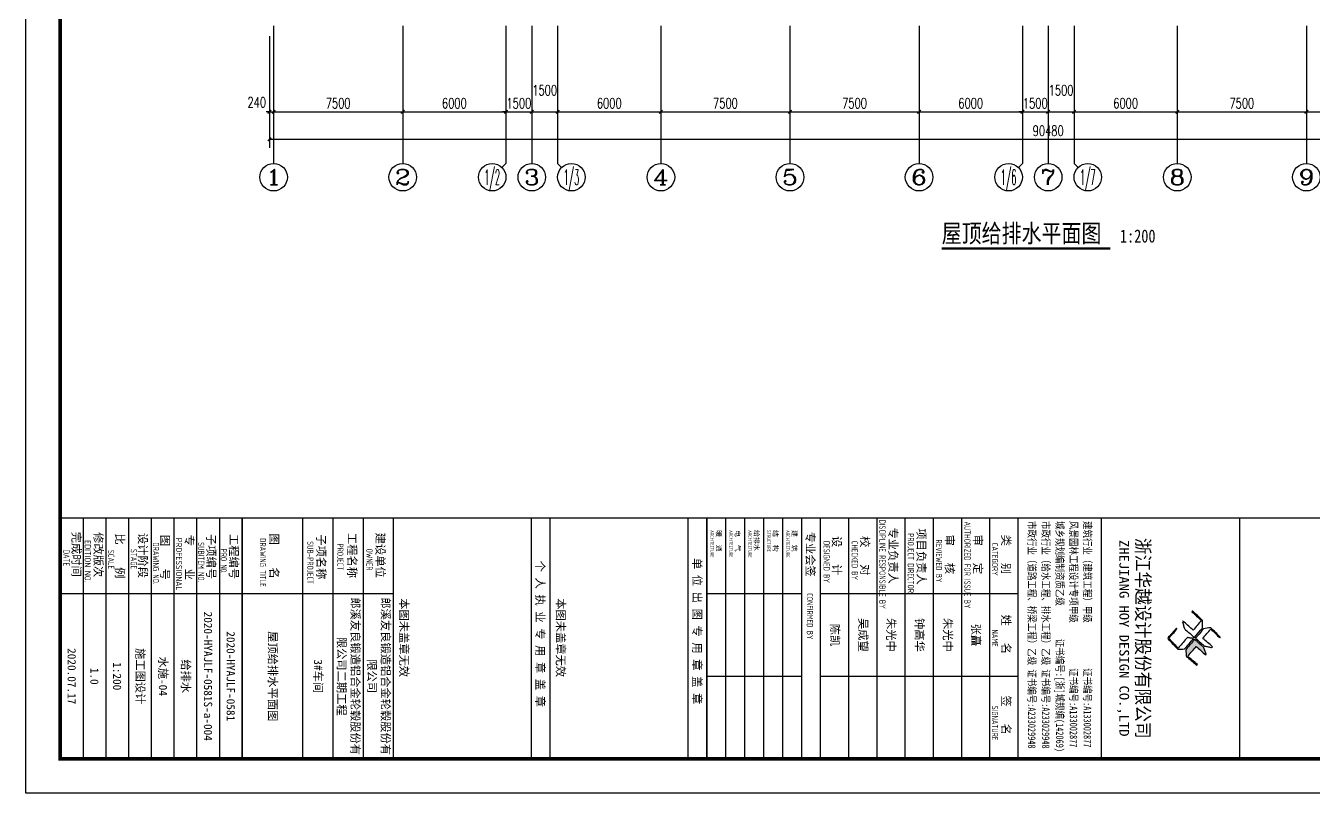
# Model space of a CAD drawing. Extents: x 14204718 to 16986381, y -1556765 to -15898.
# Drawn here: x 14849916 to 14924715, y -909194 to -864594 of the extents above; entities that cross this region are included whole.
import ezdxf
from ezdxf.enums import TextEntityAlignment as Align

# ---------------------------------------------------------------- set-up
doc = ezdxf.new("R2010")
doc.units = 0
doc.header["$LTSCALE"] = 1000
doc.header["$MEASUREMENT"] = 0
for name, color, linetype in [('AXIS', 3, 'Continuous'), ('AXIS_TEXT', 7, 'Continuous'), ('DIM_SYMB', 3, 'Continuous'), ('PUB_TEXT', 7, 'Continuous'), ('PUB_TITLE', 4, 'Continuous'), ('TK', 4, 'Continuous')]:
    doc.layers.add(name, color=color, linetype=linetype)
doc.styles.add('-宋体', font='', dxfattribs={"width": 0.8})
doc.styles.add('_TCH_AXIS', font='COMPLEX', dxfattribs={"bigfont": 'GBCBIG'})
doc.styles.add('_TCH_DIM_T3', font='SIMPLEX', dxfattribs={"width": 0.705882, "bigfont": 'GBCBIG'})
doc.styles.add('COMPLEX', font='COMPLEX')
doc.styles.add('HT', font='simhei.ttf', dxfattribs={"width": 0.8})
doc.styles.add('TSSD_REIN', font='tssdeng.shx', dxfattribs={"width": 0.7, "bigfont": 'tssdchn.shx'})
doc.styles.add('YAYA', font='', dxfattribs={"width": 0.8, "height": 1})
doc.styles.add('图签宋体', font='', dxfattribs={"height": 300})
doc.styles.add('图签黑体', font='simhei.ttf', dxfattribs={"height": 550})
doc.styles.get('-宋体').set_extended_font_data('SimSun')
doc.styles.get('YAYA').set_extended_font_data('SimSun')
doc.styles.get('图签宋体').set_extended_font_data('NSimSun')
doc.dimstyles.new('_TCH_ARCH&&200', dxfattribs={"dimtxt": 595, "dimasz": 200, "dimexe": 500, "dimexo": 600, "dimgap": 200, "dimtad": 1, "dimdec": 0, "dimzin": 0, "dimdsep": 46, "dimtxsty": '_TCH_DIM_T3', "dimblk": 'ARCHTICK', "dimcen": 0.09, "dimclrt": 7, "dimazin": 2, "dimtfac": 1, "dimtdec": 0, "dimtix": 1, "dimtmove": 2, "dimatfit": 3, "dimfxl": 0, "dimtolj": 1, "dimtzin": 0, "dimarcsym": 0})

# ---------------------------------------------------------------- blocks, each defined once
blk = doc.blocks.new('A$C053D6479')
at = {"layer": 'PUB_TITLE'}
h = blk.add_hatch(color=256, dxfattribs=at)
h.dxf.hatch_style = 1
edge = h.paths.add_edge_path()
edge.add_spline(control_points=[(1026, 827), (1105, 920), (1188, 1008), (1266, 1102)], knot_values=[13, 13, 13, 13, 14, 14, 14, 14], degree=3, periodic=0)
edge.add_spline(control_points=[(1266, 1102), (1258, 1111), (1249, 1119), (1239, 1116)], knot_values=[12, 12, 12, 12, 13, 13, 13, 13], degree=3, periodic=0)
edge.add_spline(control_points=[(1239, 1116), (1210, 1107), (1179, 1092), (1144, 1077)], knot_values=[11, 11, 11, 11, 12, 12, 12, 12], degree=3, periodic=0)
edge.add_spline(control_points=[(1144, 1077), (1109, 1063), (1069, 1053), (1047, 1038)], knot_values=[10, 10, 10, 10, 11, 11, 11, 11], degree=3, periodic=0)
edge.add_spline(control_points=[(1047, 1038), (1028, 1026), (1007, 992), (991, 972)], knot_values=[9, 9, 9, 9, 10, 10, 10, 10], degree=3, periodic=0)
edge.add_spline(control_points=[(991, 972), (942, 913), (899, 868), (849, 810)], knot_values=[8, 8, 8, 8, 9, 9, 9, 9], degree=3, periodic=0)
edge.add_spline(control_points=[(849, 810), (842, 801), (822, 776), (822, 775)], knot_values=[7, 7, 7, 7, 8, 8, 8, 8], degree=3, periodic=0)
edge.add_spline(control_points=[(822, 775), (823, 771), (848, 752), (859, 744)], knot_values=[6, 6, 6, 6, 7, 7, 7, 7], degree=3, periodic=0)
edge.add_spline(control_points=[(859, 744), (949, 670), (1035, 592), (1122, 521)], knot_values=[5, 5, 5, 5, 6, 6, 6, 6], degree=3, periodic=0)
edge.add_spline(control_points=[(1122, 521), (1153, 527), (1185, 530), (1217, 533)], knot_values=[4, 4, 4, 4, 5, 5, 5, 5], degree=3, periodic=0)
edge.add_spline(control_points=[(1217, 533), (1246, 535), (1293, 532), (1316, 542)], knot_values=[3, 3, 3, 3, 4, 4, 4, 4], degree=3, periodic=0)
edge.add_spline(control_points=[(1316, 542), (1327, 547), (1338, 565), (1349, 579)], knot_values=[2, 2, 2, 2, 3, 3, 3, 3], degree=3, periodic=0)
edge.add_spline(control_points=[(1349, 579), (1423, 670), (1507, 759), (1572, 848)], knot_values=[1, 1, 1, 1, 2, 2, 2, 2], degree=3, periodic=0)
edge.add_spline(control_points=[(1572, 848), (1564, 852), (1561, 861), (1551, 862)], knot_values=[0, 0, 0, 0, 1, 1, 1, 1], degree=3, periodic=0)
edge.add_spline(control_points=[(1551, 862), (1469, 769), (1393, 671), (1310, 579)], knot_values=[15, 15, 15, 15, 16, 16, 16, 16], degree=3, periodic=0)
edge.add_spline(control_points=[(1310, 579), (1216, 662), (1118, 742), (1026, 827)], knot_values=[14, 14, 14, 14, 15, 15, 15, 15], degree=3, periodic=0)
at = {"layer": 'TK'}
for points, knots in [([(1031, 1298), (1066, 1286), (1054, 1262), (1045, 1224), (1036, 1188), (1031, 1158), (1024, 1121), (1020, 1104), (1017, 1085), (1012, 1071), (1004, 1052), (976, 1026), (956, 1003), (906, 946), (866, 899), (814, 839), (806, 829), (789, 806), (787, 806), (777, 804), (728, 856), (719, 864), (651, 922), (580, 978), (514, 1036), (509, 1106), (488, 1176), (479, 1247), (570, 1343), (663, 1436), (758, 1526), (764, 1523), (768, 1518), (774, 1515), (693, 1422), (599, 1343), (520, 1249), (607, 1171), (698, 1096), (789, 1021), (874, 1109), (950, 1206), (1031, 1298)], [0, 0, 0, 0, 1, 1, 1, 2, 2, 2, 3, 3, 3, 4, 4, 4, 5, 5, 5, 6, 6, 6, 7, 7, 7, 8, 8, 8, 9, 9, 9, 10, 10, 10, 11, 11, 11, 12, 12, 12, 13, 13, 13, 14, 14, 14, 14]), ([(555, 949), (624, 891), (699, 833), (760, 773), (689, 691), (614, 604), (539, 517), (529, 505), (516, 487), (506, 482), (492, 475), (469, 472), (452, 467), (416, 456), (383, 448), (342, 438), (323, 433), (297, 422), (293, 440), (291, 452), (313, 470), (322, 480), (400, 566), (477, 652), (553, 736), (460, 815), (366, 894), (270, 970), (183, 883), (101, 791), (16, 703), (-18, 714), (9, 735), (28, 755), (103, 838), (192, 930), (266, 1005), (319, 1009), (387, 1005), (442, 1007), (456, 1008), (472, 1011), (485, 1007), (507, 1000), (534, 967), (555, 949)], [0, 0, 0, 0, 1, 1, 1, 2, 2, 2, 3, 3, 3, 4, 4, 4, 5, 5, 5, 6, 6, 6, 7, 7, 7, 8, 8, 8, 9, 9, 9, 10, 10, 10, 11, 11, 11, 12, 12, 12, 13, 13, 13, 14, 14, 14, 15, 15, 15, 15]), ([(1551, 862), (1561, 861), (1564, 852), (1572, 848), (1507, 759), (1423, 670), (1349, 579), (1338, 565), (1327, 547), (1316, 542), (1293, 532), (1246, 535), (1217, 533), (1185, 530), (1153, 527), (1122, 521), (1035, 592), (949, 670), (859, 744), (848, 752), (823, 771), (822, 775), (822, 776), (842, 801), (849, 810), (899, 868), (942, 913), (991, 972), (1007, 992), (1028, 1026), (1047, 1038), (1069, 1053), (1109, 1063), (1144, 1077), (1179, 1092), (1210, 1107), (1239, 1116), (1249, 1119), (1258, 1111), (1266, 1102), (1188, 1008), (1105, 920), (1026, 827), (1118, 742), (1216, 662), (1310, 579), (1393, 671), (1469, 769), (1551, 862)], [0, 0, 0, 0, 1, 1, 1, 2, 2, 2, 3, 3, 3, 4, 4, 4, 5, 5, 5, 6, 6, 6, 7, 7, 7, 8, 8, 8, 9, 9, 9, 10, 10, 10, 11, 11, 11, 12, 12, 12, 13, 13, 13, 14, 14, 14, 15, 15, 15, 16, 16, 16, 16]), ([(1097, 490), (1100, 425), (1106, 361), (1107, 294), (1018, 207), (925, 121), (830, 33), (818, 21), (800, 0), (787, 0), (768, -1), (725, 49), (712, 60), (662, 103), (616, 143), (568, 186), (545, 207), (518, 224), (499, 250), (501, 259), (511, 261), (516, 267), (609, 192), (696, 111), (785, 33), (883, 118), (977, 208), (1070, 298), (992, 373), (892, 456), (803, 534), (791, 544), (768, 561), (766, 569), (761, 588), (776, 634), (780, 655), (785, 690), (788, 721), (795, 746), (897, 661), (998, 576), (1097, 490)], [0, 0, 0, 0, 1, 1, 1, 2, 2, 2, 3, 3, 3, 4, 4, 4, 5, 5, 5, 6, 6, 6, 7, 7, 7, 8, 8, 8, 9, 9, 9, 10, 10, 10, 11, 11, 11, 12, 12, 12, 13, 13, 13, 14, 14, 14, 14])]:
    blk.add_open_spline(points, degree=3, knots=knots, dxfattribs=at)
blk = doc.blocks.new('GeYuanFrame_34788338', base_point=(20.09, 4.53))
at = {"layer": 'PUB_TITLE'}
for points in [[(1013.09, 235.33), (1013.09, 292.73)], [(1037.09, 235.33), (1037.09, 292.73)], [(1013.09, 202.33), (1013.09, 229.83)], [(1037.09, 202.33), (1037.09, 229.83)], [(1013.09, 14.53), (1013.09, 111.33)]]:
    blk.add_lwpolyline(points, dxfattribs=at)
at = {"layer": 'TK'}
for p, q in [((991.09, 316.93), (1061.09, 316.93)), ((991.09, 284.53), (1061.09, 284.53)), ((991.09, 276.33), (1061.09, 276.33)), ((991.09, 268.13), (1061.09, 268.13)), ((991.09, 259.93), (1061.09, 259.93)), ((991.09, 251.73), (1061.09, 251.73)), ((991.09, 243.53), (1061.09, 243.53)), ((991.09, 235.33), (1061.09, 235.33)), ((991.09, 235.33), (1061.09, 235.33)), ((991.09, 102.53), (1061.09, 102.53)), ((991.09, 93.73), (1061.09, 93.73)), ((991.09, 84.93), (1013.09, 84.93)), ((991.09, 84.93), (1061.09, 84.93)), ((991.09, 67.37), (1061.09, 67.37)), ((991.09, 67.33), (1061.09, 67.33)), ((991.09, 60.77), (1061.09, 60.77)), ((991.09, 54.17), (1061.09, 54.17)), ((991.09, 47.57), (1061.09, 47.57)), ((991.09, 40.97), (1061.09, 40.97)), ((991.09, 34.37), (1061.09, 34.37)), ((991.09, 27.77), (1061.09, 27.77)), ((991.09, 21.17), (1061.09, 21.17)), ((991.09, 14.53), (1061.09, 14.53))]:
    blk.add_line(p, q, dxfattribs=at)
blk.add_lwpolyline([(20.09, 4.53), (20.09, 598.53), (1071.09, 598.53), (1071.09, 4.53)], close=True, dxfattribs=at)
at = {"layer": 'TK', "const_width": 1}
blk.add_lwpolyline([(45.09, 588.53), (1061.09, 588.53), (1061.09, 14.53), (45.09, 14.53)], close=True, dxfattribs=at)
at = {"layer": 'TK'}
for points, const_width in [([(991.09, 588.53), (991.09, 14.53)], 0.4), ([(991.09, 357.14), (1061.09, 357.14)], 0.35), ([(991.09, 292.73), (1061.09, 292.73)], 0.35), ([(991.09, 292.73), (1061.09, 292.73)], 0.35), ([(991.09, 235.33), (1061.09, 235.33)], 0.35), ([(991.09, 202.33), (1061.09, 202.33)], 0.35), ([(991.09, 156.83), (1061.09, 156.83)], 0.35), ([(991.09, 111.33), (1061.09, 111.33)], 0.35), ([(991.09, 67.37), (1061.09, 67.37)], 0.35)]:
    blk.add_lwpolyline(points, dxfattribs=dict(at, const_width=const_width))
for points in [[(991.09, 292.73), (1061.09, 292.73)], [(991.09, 235.33), (1061.09, 235.33)], [(991.09, 229.83), (1061.09, 229.83)], [(991.09, 224.33), (1061.09, 224.33)], [(991.09, 218.83), (1061.09, 218.83)], [(991.09, 213.33), (1061.09, 213.33)], [(991.09, 207.83), (1061.09, 207.83)], [(991.09, 202.33), (1061.09, 202.33)], [(991.09, 196.83), (1061.09, 196.83)], [(991.09, 151.33), (1061.09, 151.33)]]:
    blk.add_lwpolyline(points, dxfattribs=at)
at = {"layer": 'PUB_TITLE', "xscale": 0.01000000000021828, "yscale": 0.01000000000021828, "zscale": 0.01}
blk.add_blockref('A$C053D6479', (1018.19, 336.27), dxfattribs=at)
at = {"layer": 'TK'}
for s, height, style, width, p in [('浙江华越设计股份有限公司', 3.96, 'HT', 0.9, (1026.07, 329.16)), ('ZHEJIANG HOY DESIGN CO.,LTD', 2.8, '图签黑体', 1.11, (1026.06, 323.29))]:
    blk.add_text(s, height=height, dxfattribs=dict(at, style=style, width=width)).set_placement(p, align=Align.MIDDLE)
for s, height, style, width, p in [('建筑行业（建筑工程）甲级           证书编号:A133002877', 2.2, '-宋体', 0.8, (992, 311.83)), ('风景园林工程设计专项甲级           证书编号:A133002877', 2.2, '-宋体', 0.8, (992, 307.81)), ('城乡规划编制资质乙级        证书编号:[浙]城规编(142069)', 2.2, '-宋体', 0.8, (992, 303.82)), ('市政行业（给水工程、排水工程）乙级 证书编号:A233029948', 2.2, '-宋体', 0.8, (992, 299.74)), ('市政行业（道路工程、桥梁工程）乙级 证书编号:A233029948', 2.2, '-宋体', 0.8, (992, 295.69)), ('CATEGORY', 1.8, 'TSSD_REIN', 0.7, (998.32, 285.17)), ('NAME', 1.8, 'TSSD_REIN', 0.7, (1023.51, 285.17)), ('SIGNATURE', 1.8, 'TSSD_REIN', 0.7, (1045.66, 285.17)), ('AUTHORIZED FOR ISSUE BY', 1.8, 'TSSD_REIN', 0.7, (992.12, 277.17)), ('REVIEWED BY', 1.8, 'TSSD_REIN', 0.7, (997.36, 268.91)), ('PROJECT DIRECTOR', 1.8, 'TSSD_REIN', 0.7, (995.55, 260.74)), ('DISCIPLINE RESPONSIBLE BY', 1.8, 'TSSD_REIN', 0.7, (991.57, 252.48)), ('CHECKED BY', 1.8, 'TSSD_REIN', 0.7, (997.75, 244.44)), ('DESIGNED BY', 1.8, 'TSSD_REIN', 0.7, (997.76, 236.27)), ('CONFIRMED BY', 1.8, 'TSSD_REIN', 0.7, (1012.94, 231.42)), ('ARCHITECTURE', 1.08, 'TSSD_REIN', 0.7, (994.65, 225.34)), ('STRUCTURE', 1.08, 'TSSD_REIN', 0.7, (994.65, 219.84)), ('ARCHITECTURE', 1.08, 'TSSD_REIN', 0.7, (994.65, 214.34)), ('ARCHITECTURE', 1.08, 'TSSD_REIN', 0.7, (994.65, 208.84)), ('ARCHITECTURE', 1.08, 'TSSD_REIN', 0.7, (994.65, 203.34)), ('OWNER', 1.8, 'TSSD_REIN', 0.7, (999.98, 103.48)), ('PROJECT', 1.8, 'TSSD_REIN', 0.7, (998.52, 95.02)), ('SUB-PROJECT', 1.8, 'TSSD_REIN', 0.7, (997.86, 86.3)), ('DRAWING TITLE', 1.8, 'TSSD_REIN', 0.7, (996.97, 72.53)), ('PRO N0.', 1.8, 'TSSD_REIN', 0.7, (1000.01, 61.15)), ('SUBITEM NO.', 1.8, 'TSSD_REIN', 0.7, (998.15, 54.58)), ('PROFESSIONAL', 1.8, 'TSSD_REIN', 0.8, (996.88, 48.15)), ('DRAWING NO.', 1.8, 'TSSD_REIN', 0.7, (998.19, 41.45)), ('STAGE', 1.8, 'TSSD_REIN', 0.7, (1000.09, 35.03)), ('SCALE', 1.8, 'TSSD_REIN', 0.7, (1000.38, 28.42)), ('EDITION NO.', 1.8, 'TSSD_REIN', 0.8, (997.53, 21.64)), ('DATE', 1.8, 'TSSD_REIN', 0.7, (1000.33, 15.45))]:
    blk.add_text(s, height=height, dxfattribs=dict(at, style=style, width=width)).set_placement(p)
at = {"layer": 'TK', "style": '图签宋体'}
for s, height, p in [('类   别', 2.4, (995.97, 288.09)), ('姓   名', 2.4, (1019.2, 288.09)), ('签   名', 2.4, (1042.68, 288.09)), ('审   定', 2.4, (995.97, 279.89)), ('审   核', 2.4, (995.97, 271.69)), ('项目负责人', 2.4, (994.13, 263.49)), ('专业负责人', 2.4, (993.89, 255.29)), ('校   对', 2.4, (996.38, 247.09)), ('设   计', 2.4, (996.36, 238.89)), ('专业会签', 2.4, (995.12, 231.24)), ('建  筑', 1.44, (994.61, 227.11)), ('结  构', 1.44, (994.61, 221.61)), ('给排水', 1.44, (994.61, 216.11)), ('电  气', 1.44, (994.61, 210.61)), ('暖  通', 1.44, (994.61, 205.11)), ('单 位 出 图 专 用 章 盖 章', 2.4, (1002.72, 198.35)), ('本图未盖章无效', 2.4, (1014.43, 158.7)), ('个 人 执 业 专 用 章 盖 章', 2.4, (1003.52, 152.77)), ('本图未盖章无效', 2.4, (1014.43, 113.2)), ('建设单位', 2.4, (995.39, 106.33)), ('工程名称', 2.4, (995.47, 98.12)), ('子项名称', 2.4, (995.85, 89.14)), ('图    名', 2.4, (995.63, 75.5)), ('工程编号', 2.4, (995.77, 63.77)), ('子项编号', 2.4, (995.77, 57.19)), ('专    业', 2.4, (996.01, 50.88)), ('图    号', 2.4, (996.02, 43.77)), ('设计阶段', 2.4, (995.45, 37.32)), ('比    例', 2.4, (995.59, 30.63)), ('修改版次', 2.4, (995.24, 24.41)), ('完成时间', 2.4, (995.11, 18.02))]:
    blk.add_text(s, height=height, dxfattribs=at).set_placement(p)
at = {"layer": 'TK', "char_height": 2.4, "attachment_point": 5, "style": '图签宋体'}
for s, insert, width in [('张矗', (1025.09, 280.4), 24), ('朱光中', (1025.09, 272.23), 24), ('钟高华', (1025.09, 264.03), 24), ('朱光中', (1025.09, 255.76), 24), ('吴成望', (1025.09, 247.63), 24), ('陈凯', (1025.09, 239.43), 24), ('郎溪友良锻造铝合金轮毂股份有限公司', (1037.09, 106.93), 48), ('郎溪友良锻造铝合金轮毂股份有限公司二期工程', (1037.09, 98.13), 48), ('3#车间', (1037.09, 89.33), 48), ('屋顶给排水平面图', (1037.09, 76.13), 48), ('2020-HYAJLF-0581', (1037.09, 64.07), 48), ('2020-HYAJLF-0581S-a-004', (1037.09, 57.47), 48), ('给排水', (1037.09, 50.87), 48), ('水施-04', (1037.09, 44.27), 48), ('施工图设计', (1037.09, 37.67), 48), ('1:200', (1037.09, 31.07), 48), ('1.0', (1037.09, 24.47), 48), ('2020.07.17', (1037.09, 17.88), 48)]:
    blk.add_mtext(s, dxfattribs=dict(at, insert=insert, width=width))
blk = doc.blocks.new('_AXISO')
blk.add_circle((0, 0), 0.5)
at = {"layer": 'AXIS_TEXT', "style": 'COMPLEX', "width": 1.041667}
blk.add_attdef('A', text='', height=0.56, dxfattribs=at).set_placement((-0.25, -0.28), (0.25, -0.28), align=Align.FIT)
blk = doc.blocks.new('_ArchTick')
at = {"color": 0, "linetype": 'ByBlock', "const_width": 0.4}
blk.add_lwpolyline([(-0.5, -0.5), (0.5, 0.5)], dxfattribs=at)
blk = doc.blocks.new('*D269')
at = {"layer": 'AXIS', "color": 0, "lineweight": -2}
for p, q in [((14864076, -865194), (14864076, -871694)), ((14954556, -865194), (14954556, -871694)), ((14864076, -871194), (14954556, -871194))]:
    blk.add_line(p, q, dxfattribs=at)
at = {"layer": 'Defpoints', "color": 0}
for p in [(14864076, -864594), (14954556, -864594), (14954556, -871194)]:
    blk.add_point(p, dxfattribs=at)
at = {"layer": 'AXIS', "color": 0, "lineweight": -2, "xscale": 200, "yscale": 200, "zscale": 200, "rotation": 180}
blk.add_blockref('_ArchTick', (14864076, -871194), dxfattribs=at)
at = {"layer": 'AXIS', "color": 0, "lineweight": -2, "xscale": 200, "yscale": 200, "zscale": 200}
blk.add_blockref('_ArchTick', (14954556, -871194), dxfattribs=at)
at = {"layer": 'AXIS', "color": 7, "insert": (14909316, -870697), "char_height": 595, "attachment_point": 5, "style": '_TCH_DIM_T3'}
blk.add_mtext('\\A1;90480', dxfattribs=at)
blk = doc.blocks.new('*D270')
at = {"layer": 'AXIS', "color": 0, "lineweight": -2}
for p, q in [((14864076, -865194), (14864076, -870094)), ((14864316, -865194), (14864316, -870094)), ((14864076, -869594), (14863876, -869594)), ((14864076, -869594), (14864316, -869594)), ((14864316, -869594), (14864516, -869594))]:
    blk.add_line(p, q, dxfattribs=at)
at = {"layer": 'Defpoints', "color": 0}
for p in [(14864076, -864594), (14864316, -864594), (14864316, -869594)]:
    blk.add_point(p, dxfattribs=at)
at = {"layer": 'AXIS', "color": 0, "lineweight": -2, "xscale": 200, "yscale": 200, "zscale": 200}
blk.add_blockref('_ArchTick', (14864076, -869594), dxfattribs=at)
at = {"layer": 'AXIS', "color": 0, "lineweight": -2, "xscale": 200, "yscale": 200, "zscale": 200, "rotation": 180}
blk.add_blockref('_ArchTick', (14864316, -869594), dxfattribs=at)
at = {"layer": 'AXIS', "color": 7, "insert": (14863336, -869044), "char_height": 595, "attachment_point": 5, "style": '_TCH_DIM_T3'}
blk.add_mtext('\\A1;240', dxfattribs=at)
blk = doc.blocks.new('*D271')
at = {"layer": 'AXIS', "color": 0, "lineweight": -2}
for p, q in [((14864316, -865194), (14864316, -870094)), ((14871816, -865194), (14871816, -870094)), ((14864316, -869594), (14871816, -869594))]:
    blk.add_line(p, q, dxfattribs=at)
at = {"layer": 'Defpoints', "color": 0}
for p in [(14864316, -864594), (14871816, -864594), (14871816, -869594)]:
    blk.add_point(p, dxfattribs=at)
at = {"layer": 'AXIS', "color": 0, "lineweight": -2, "xscale": 200, "yscale": 200, "zscale": 200, "rotation": 180}
blk.add_blockref('_ArchTick', (14864316, -869594), dxfattribs=at)
at = {"layer": 'AXIS', "color": 0, "lineweight": -2, "xscale": 200, "yscale": 200, "zscale": 200}
blk.add_blockref('_ArchTick', (14871816, -869594), dxfattribs=at)
at = {"layer": 'AXIS', "color": 7, "insert": (14868066, -869097), "char_height": 595, "attachment_point": 5, "style": '_TCH_DIM_T3'}
blk.add_mtext('\\A1;7500', dxfattribs=at)
blk = doc.blocks.new('*D272')
at = {"layer": 'AXIS', "color": 0, "lineweight": -2}
for p, q in [((14871816, -865194), (14871816, -870094)), ((14877816, -865194), (14877816, -870094)), ((14871816, -869594), (14877816, -869594))]:
    blk.add_line(p, q, dxfattribs=at)
at = {"layer": 'Defpoints', "color": 0}
for p in [(14871816, -864594), (14877816, -864594), (14877816, -869594)]:
    blk.add_point(p, dxfattribs=at)
at = {"layer": 'AXIS', "color": 0, "lineweight": -2, "xscale": 200, "yscale": 200, "zscale": 200, "rotation": 180}
blk.add_blockref('_ArchTick', (14871816, -869594), dxfattribs=at)
at = {"layer": 'AXIS', "color": 0, "lineweight": -2, "xscale": 200, "yscale": 200, "zscale": 200}
blk.add_blockref('_ArchTick', (14877816, -869594), dxfattribs=at)
at = {"layer": 'AXIS', "color": 7, "insert": (14874816, -869097), "char_height": 595, "attachment_point": 5, "style": '_TCH_DIM_T3'}
blk.add_mtext('\\A1;6000', dxfattribs=at)
blk = doc.blocks.new('*D273')
at = {"layer": 'AXIS', "color": 0, "lineweight": -2}
for p, q in [((14877816, -865194), (14877816, -870094)), ((14879316, -865194), (14879316, -870094)), ((14877816, -869594), (14877616, -869594)), ((14877816, -869594), (14879316, -869594)), ((14879316, -869594), (14879516, -869594))]:
    blk.add_line(p, q, dxfattribs=at)
at = {"layer": 'Defpoints', "color": 0}
for p in [(14877816, -864594), (14879316, -864594), (14879316, -869594)]:
    blk.add_point(p, dxfattribs=at)
at = {"layer": 'AXIS', "color": 0, "lineweight": -2, "xscale": 200, "yscale": 200, "zscale": 200}
blk.add_blockref('_ArchTick', (14877816, -869594), dxfattribs=at)
at = {"layer": 'AXIS', "color": 0, "lineweight": -2, "xscale": 200, "yscale": 200, "zscale": 200, "rotation": 180}
blk.add_blockref('_ArchTick', (14879316, -869594), dxfattribs=at)
at = {"layer": 'AXIS', "color": 7, "insert": (14878566, -869097), "char_height": 595, "attachment_point": 5, "style": '_TCH_DIM_T3'}
blk.add_mtext('\\A1;1500', dxfattribs=at)
blk = doc.blocks.new('*D274')
at = {"layer": 'AXIS', "color": 0, "lineweight": -2}
for p, q in [((14879316, -865194), (14879316, -870094)), ((14880816, -865194), (14880816, -870094)), ((14879316, -869594), (14880816, -869594))]:
    blk.add_line(p, q, dxfattribs=at)
at = {"layer": 'Defpoints', "color": 0}
for p in [(14879316, -864594), (14880816, -864594), (14880816, -869594)]:
    blk.add_point(p, dxfattribs=at)
at = {"layer": 'AXIS', "color": 0, "lineweight": -2, "xscale": 200, "yscale": 200, "zscale": 200, "rotation": 180}
blk.add_blockref('_ArchTick', (14879316, -869594), dxfattribs=at)
at = {"layer": 'AXIS', "color": 0, "lineweight": -2, "xscale": 200, "yscale": 200, "zscale": 200}
blk.add_blockref('_ArchTick', (14880816, -869594), dxfattribs=at)
at = {"layer": 'AXIS', "color": 7, "insert": (14880066, -868344), "char_height": 595, "attachment_point": 5, "style": '_TCH_DIM_T3'}
blk.add_mtext('\\A1;1500', dxfattribs=at)
blk = doc.blocks.new('*D275')
at = {"layer": 'AXIS', "color": 0, "lineweight": -2}
for p, q in [((14880816, -865194), (14880816, -870094)), ((14886816, -865194), (14886816, -870094)), ((14880816, -869594), (14886816, -869594))]:
    blk.add_line(p, q, dxfattribs=at)
at = {"layer": 'Defpoints', "color": 0}
for p in [(14880816, -864594), (14886816, -864594), (14886816, -869594)]:
    blk.add_point(p, dxfattribs=at)
at = {"layer": 'AXIS', "color": 0, "lineweight": -2, "xscale": 200, "yscale": 200, "zscale": 200, "rotation": 180}
blk.add_blockref('_ArchTick', (14880816, -869594), dxfattribs=at)
at = {"layer": 'AXIS', "color": 0, "lineweight": -2, "xscale": 200, "yscale": 200, "zscale": 200}
blk.add_blockref('_ArchTick', (14886816, -869594), dxfattribs=at)
at = {"layer": 'AXIS', "color": 7, "insert": (14883816, -869097), "char_height": 595, "attachment_point": 5, "style": '_TCH_DIM_T3'}
blk.add_mtext('\\A1;6000', dxfattribs=at)
blk = doc.blocks.new('*D276')
at = {"layer": 'AXIS', "color": 0, "lineweight": -2}
for p, q in [((14886816, -865194), (14886816, -870094)), ((14894316, -865194), (14894316, -870094)), ((14886816, -869594), (14894316, -869594))]:
    blk.add_line(p, q, dxfattribs=at)
at = {"layer": 'Defpoints', "color": 0}
for p in [(14886816, -864594), (14894316, -864594), (14894316, -869594)]:
    blk.add_point(p, dxfattribs=at)
at = {"layer": 'AXIS', "color": 0, "lineweight": -2, "xscale": 200, "yscale": 200, "zscale": 200, "rotation": 180}
blk.add_blockref('_ArchTick', (14886816, -869594), dxfattribs=at)
at = {"layer": 'AXIS', "color": 0, "lineweight": -2, "xscale": 200, "yscale": 200, "zscale": 200}
blk.add_blockref('_ArchTick', (14894316, -869594), dxfattribs=at)
at = {"layer": 'AXIS', "color": 7, "insert": (14890566, -869097), "char_height": 595, "attachment_point": 5, "style": '_TCH_DIM_T3'}
blk.add_mtext('\\A1;7500', dxfattribs=at)
blk = doc.blocks.new('*D277')
at = {"layer": 'AXIS', "color": 0, "lineweight": -2}
for p, q in [((14894316, -865194), (14894316, -870094)), ((14901816, -865194), (14901816, -870094)), ((14894316, -869594), (14901816, -869594))]:
    blk.add_line(p, q, dxfattribs=at)
at = {"layer": 'Defpoints', "color": 0}
for p in [(14894316, -864594), (14901816, -864594), (14901816, -869594)]:
    blk.add_point(p, dxfattribs=at)
at = {"layer": 'AXIS', "color": 0, "lineweight": -2, "xscale": 200, "yscale": 200, "zscale": 200, "rotation": 180}
blk.add_blockref('_ArchTick', (14894316, -869594), dxfattribs=at)
at = {"layer": 'AXIS', "color": 0, "lineweight": -2, "xscale": 200, "yscale": 200, "zscale": 200}
blk.add_blockref('_ArchTick', (14901816, -869594), dxfattribs=at)
at = {"layer": 'AXIS', "color": 7, "insert": (14898066, -869097), "char_height": 595, "attachment_point": 5, "style": '_TCH_DIM_T3'}
blk.add_mtext('\\A1;7500', dxfattribs=at)
blk = doc.blocks.new('*D278')
at = {"layer": 'AXIS', "color": 0, "lineweight": -2}
for p, q in [((14901816, -865194), (14901816, -870094)), ((14907816, -865194), (14907816, -870094)), ((14901816, -869594), (14907816, -869594))]:
    blk.add_line(p, q, dxfattribs=at)
at = {"layer": 'Defpoints', "color": 0}
for p in [(14901816, -864594), (14907816, -864594), (14907816, -869594)]:
    blk.add_point(p, dxfattribs=at)
at = {"layer": 'AXIS', "color": 0, "lineweight": -2, "xscale": 200, "yscale": 200, "zscale": 200, "rotation": 180}
blk.add_blockref('_ArchTick', (14901816, -869594), dxfattribs=at)
at = {"layer": 'AXIS', "color": 0, "lineweight": -2, "xscale": 200, "yscale": 200, "zscale": 200}
blk.add_blockref('_ArchTick', (14907816, -869594), dxfattribs=at)
at = {"layer": 'AXIS', "color": 7, "insert": (14904816, -869097), "char_height": 595, "attachment_point": 5, "style": '_TCH_DIM_T3'}
blk.add_mtext('\\A1;6000', dxfattribs=at)
blk = doc.blocks.new('*D279')
at = {"layer": 'AXIS', "color": 0, "lineweight": -2}
for p, q in [((14907816, -865194), (14907816, -870094)), ((14909316, -865194), (14909316, -870094)), ((14907816, -869594), (14907616, -869594)), ((14907816, -869594), (14909316, -869594)), ((14909316, -869594), (14909516, -869594))]:
    blk.add_line(p, q, dxfattribs=at)
at = {"layer": 'Defpoints', "color": 0}
for p in [(14907816, -864594), (14909316, -864594), (14909316, -869594)]:
    blk.add_point(p, dxfattribs=at)
at = {"layer": 'AXIS', "color": 0, "lineweight": -2, "xscale": 200, "yscale": 200, "zscale": 200}
blk.add_blockref('_ArchTick', (14907816, -869594), dxfattribs=at)
at = {"layer": 'AXIS', "color": 0, "lineweight": -2, "xscale": 200, "yscale": 200, "zscale": 200, "rotation": 180}
blk.add_blockref('_ArchTick', (14909316, -869594), dxfattribs=at)
at = {"layer": 'AXIS', "color": 7, "insert": (14908566, -869097), "char_height": 595, "attachment_point": 5, "style": '_TCH_DIM_T3'}
blk.add_mtext('\\A1;1500', dxfattribs=at)
blk = doc.blocks.new('*D280')
at = {"layer": 'AXIS', "color": 0, "lineweight": -2}
for p, q in [((14909316, -865194), (14909316, -870094)), ((14910816, -865194), (14910816, -870094)), ((14909316, -869594), (14910816, -869594))]:
    blk.add_line(p, q, dxfattribs=at)
at = {"layer": 'Defpoints', "color": 0}
for p in [(14909316, -864594), (14910816, -864594), (14910816, -869594)]:
    blk.add_point(p, dxfattribs=at)
at = {"layer": 'AXIS', "color": 0, "lineweight": -2, "xscale": 200, "yscale": 200, "zscale": 200, "rotation": 180}
blk.add_blockref('_ArchTick', (14909316, -869594), dxfattribs=at)
at = {"layer": 'AXIS', "color": 0, "lineweight": -2, "xscale": 200, "yscale": 200, "zscale": 200}
blk.add_blockref('_ArchTick', (14910816, -869594), dxfattribs=at)
at = {"layer": 'AXIS', "color": 7, "insert": (14910066, -868344), "char_height": 595, "attachment_point": 5, "style": '_TCH_DIM_T3'}
blk.add_mtext('\\A1;1500', dxfattribs=at)
blk = doc.blocks.new('*D281')
at = {"layer": 'AXIS', "color": 0, "lineweight": -2}
for p, q in [((14910816, -865194), (14910816, -870094)), ((14916816, -865194), (14916816, -870094)), ((14910816, -869594), (14916816, -869594))]:
    blk.add_line(p, q, dxfattribs=at)
at = {"layer": 'Defpoints', "color": 0}
for p in [(14910816, -864594), (14916816, -864594), (14916816, -869594)]:
    blk.add_point(p, dxfattribs=at)
at = {"layer": 'AXIS', "color": 0, "lineweight": -2, "xscale": 200, "yscale": 200, "zscale": 200, "rotation": 180}
blk.add_blockref('_ArchTick', (14910816, -869594), dxfattribs=at)
at = {"layer": 'AXIS', "color": 0, "lineweight": -2, "xscale": 200, "yscale": 200, "zscale": 200}
blk.add_blockref('_ArchTick', (14916816, -869594), dxfattribs=at)
at = {"layer": 'AXIS', "color": 7, "insert": (14913816, -869097), "char_height": 595, "attachment_point": 5, "style": '_TCH_DIM_T3'}
blk.add_mtext('\\A1;6000', dxfattribs=at)
blk = doc.blocks.new('*D282')
at = {"layer": 'AXIS', "color": 0, "lineweight": -2}
for p, q in [((14916816, -865194), (14916816, -870094)), ((14924316, -865194), (14924316, -870094)), ((14916816, -869594), (14924316, -869594))]:
    blk.add_line(p, q, dxfattribs=at)
at = {"layer": 'Defpoints', "color": 0}
for p in [(14916816, -864594), (14924316, -864594), (14924316, -869594)]:
    blk.add_point(p, dxfattribs=at)
at = {"layer": 'AXIS', "color": 0, "lineweight": -2, "xscale": 200, "yscale": 200, "zscale": 200, "rotation": 180}
blk.add_blockref('_ArchTick', (14916816, -869594), dxfattribs=at)
at = {"layer": 'AXIS', "color": 0, "lineweight": -2, "xscale": 200, "yscale": 200, "zscale": 200}
blk.add_blockref('_ArchTick', (14924316, -869594), dxfattribs=at)
at = {"layer": 'AXIS', "color": 7, "insert": (14920566, -869097), "char_height": 595, "attachment_point": 5, "style": '_TCH_DIM_T3'}
blk.add_mtext('\\A1;7500', dxfattribs=at)
blk = doc.blocks.new('*D283')
at = {"layer": 'AXIS', "color": 0, "lineweight": -2}
for p, q in [((14924316, -865194), (14924316, -870094)), ((14931816, -865194), (14931816, -870094)), ((14924316, -869594), (14931816, -869594))]:
    blk.add_line(p, q, dxfattribs=at)
at = {"layer": 'Defpoints', "color": 0}
for p in [(14924316, -864594), (14931816, -864594), (14931816, -869594)]:
    blk.add_point(p, dxfattribs=at)
at = {"layer": 'AXIS', "color": 0, "lineweight": -2, "xscale": 200, "yscale": 200, "zscale": 200, "rotation": 180}
blk.add_blockref('_ArchTick', (14924316, -869594), dxfattribs=at)
at = {"layer": 'AXIS', "color": 0, "lineweight": -2, "xscale": 200, "yscale": 200, "zscale": 200}
blk.add_blockref('_ArchTick', (14931816, -869594), dxfattribs=at)
at = {"layer": 'AXIS', "color": 7, "insert": (14928066, -869097), "char_height": 595, "attachment_point": 5, "style": '_TCH_DIM_T3'}
blk.add_mtext('\\A1;7500', dxfattribs=at)

msp = doc.modelspace()

# ---------------------------------------------------------------- linework, layer by layer
at = {"layer": 'AXIS'}
for p, q in [((14864316.4, -864594.1), (14864316.4, -872594.1)), ((14871816.4, -864594.1), (14871816.4, -872594.1)), ((14877816.4, -864594.1), (14877816.4, -872594.1)), ((14879316.4, -864594.1), (14879316.4, -872594.1)), ((14880816.4, -864594.1), (14880816.4, -872594.1)), ((14886816.4, -864594.1), (14886816.4, -872594.1)), ((14894316.4, -864594.1), (14894316.4, -872594.1)), ((14901816.4, -864594.1), (14901816.4, -872594.1)), ((14907816.4, -864594.1), (14907816.4, -872594.1)), ((14909316.4, -864594.1), (14909316.4, -872594.1)), ((14910816.4, -864594.1), (14910816.4, -872594.1)), ((14916816.4, -864594.1), (14916816.4, -872594.1)), ((14924316.4, -864594.1), (14924316.4, -872594.1)), ((14877582.1, -872828.4), (14877816.4, -872594.1)), ((14881050.7, -872828.4), (14880816.4, -872594.1)), ((14907582.1, -872828.4), (14907816.4, -872594.1)), ((14911050.7, -872828.4), (14910816.4, -872594.1))]:
    msp.add_line(p, q, dxfattribs=at)
at = {"layer": 'DIM_SYMB', "const_width": 140}
msp.add_lwpolyline([(14903128.3, -877538.5), (14912925.9, -877538.5)], dxfattribs=at)

# ---------------------------------------------------------------- block references
at = {"xscale": 200, "yscale": 200, "zscale": 200, "rotation": 270}
msp.add_blockref('GeYuanFrame_34788338', (14849916.4, -698994.1), dxfattribs=at)
at = {"layer": 'AXIS'}
ref = msp.add_blockref('_AXISO', (14864316.4, -873394.1), dxfattribs=dict(at, xscale=1600, yscale=1600, zscale=1600))
ref.add_attrib('A', '1', dxfattribs={"layer": 'AXIS_TEXT', "ltscale": 0.5, "height": 905.1, "style": '_TCH_AXIS', "width": 2.333333}).set_placement((14863863.9, -873846.6), (14864769, -873846.6), align=Align.FIT)
ref = msp.add_blockref('_AXISO', (14871816.4, -873394.1), dxfattribs=dict(at, xscale=1600, yscale=1600, zscale=1600))
ref.add_attrib('A', '2', dxfattribs={"layer": 'AXIS_TEXT', "ltscale": 0.5, "height": 905.1, "style": '_TCH_AXIS', "width": 1.5}).set_placement((14871363.9, -873846.6), (14872269, -873846.6), align=Align.FIT)
ref = msp.add_blockref('_AXISO', (14877016.4, -873394.1), dxfattribs=dict(at, xscale=1600, yscale=1600, zscale=1600))
ref.add_attrib('A', '1/2', dxfattribs={"layer": 'AXIS_TEXT', "ltscale": 0.5, "height": 905.1, "style": '_TCH_AXIS', "width": 0.411765}).set_placement((14876563.9, -873846.6), (14877469, -873846.6), align=Align.FIT)
ref = msp.add_blockref('_AXISO', (14879316.4, -873394.1), dxfattribs=dict(at, xscale=1600, yscale=1600, zscale=1600))
ref.add_attrib('A', '3', dxfattribs={"layer": 'AXIS_TEXT', "ltscale": 0.5, "height": 905.1, "style": '_TCH_AXIS', "width": 1.5}).set_placement((14878863.9, -873846.6), (14879769, -873846.6), align=Align.FIT)
ref = msp.add_blockref('_AXISO', (14881616.4, -873394.1), dxfattribs=dict(at, xscale=1600, yscale=1600, zscale=1600))
ref.add_attrib('A', '1/3', dxfattribs={"layer": 'AXIS_TEXT', "ltscale": 0.5, "height": 905.1, "style": '_TCH_AXIS', "width": 0.411765}).set_placement((14881163.9, -873846.6), (14882069, -873846.6), align=Align.FIT)
ref = msp.add_blockref('_AXISO', (14886816.4, -873394.1), dxfattribs=dict(at, xscale=1600, yscale=1600, zscale=1600))
ref.add_attrib('A', '4', dxfattribs={"layer": 'AXIS_TEXT', "ltscale": 0.5, "height": 905.1, "style": '_TCH_AXIS', "width": 1.3125}).set_placement((14886363.9, -873846.6), (14887269, -873846.6), align=Align.FIT)
ref = msp.add_blockref('_AXISO', (14894316.4, -873394.1), dxfattribs=dict(at, xscale=1600, yscale=1600, zscale=1600))
ref.add_attrib('A', '5', dxfattribs={"layer": 'AXIS_TEXT', "ltscale": 0.5, "height": 905.1, "style": '_TCH_AXIS', "width": 1.5}).set_placement((14893863.9, -873846.6), (14894769, -873846.6), align=Align.FIT)
ref = msp.add_blockref('_AXISO', (14901816.4, -873394.1), dxfattribs=dict(at, xscale=1600, yscale=1600, zscale=1600))
ref.add_attrib('A', '6', dxfattribs={"layer": 'AXIS_TEXT', "ltscale": 0.5, "height": 905.1, "style": '_TCH_AXIS', "width": 1.5}).set_placement((14901363.9, -873846.6), (14902269, -873846.6), align=Align.FIT)
ref = msp.add_blockref('_AXISO', (14907016.4, -873394.1), dxfattribs=dict(at, xscale=1600, yscale=1600, zscale=1600))
ref.add_attrib('A', '1/6', dxfattribs={"layer": 'AXIS_TEXT', "ltscale": 0.5, "height": 905.1, "style": '_TCH_AXIS', "width": 0.411765}).set_placement((14906563.9, -873846.6), (14907469, -873846.6), align=Align.FIT)
ref = msp.add_blockref('_AXISO', (14909316.4, -873394.1), dxfattribs=dict(at, xscale=1600, yscale=1600, zscale=1600))
ref.add_attrib('A', '7', dxfattribs={"layer": 'AXIS_TEXT', "ltscale": 0.5, "height": 905.1, "style": '_TCH_AXIS', "width": 1.5}).set_placement((14908863.9, -873846.6), (14909769, -873846.6), align=Align.FIT)
ref = msp.add_blockref('_AXISO', (14911616.4, -873394.1), dxfattribs=dict(at, xscale=1600, yscale=1600, zscale=1600))
ref.add_attrib('A', '1/7', dxfattribs={"layer": 'AXIS_TEXT', "ltscale": 0.5, "height": 905.1, "style": '_TCH_AXIS', "width": 0.411765}).set_placement((14911163.9, -873846.6), (14912069, -873846.6), align=Align.FIT)
ref = msp.add_blockref('_AXISO', (14916816.4, -873394.1), dxfattribs=dict(at, xscale=1600, yscale=1600, zscale=1600))
ref.add_attrib('A', '8', dxfattribs={"layer": 'AXIS_TEXT', "ltscale": 0.5, "height": 905.1, "style": '_TCH_AXIS', "width": 1.5}).set_placement((14916363.9, -873846.6), (14917269, -873846.6), align=Align.FIT)
ref = msp.add_blockref('_AXISO', (14924316.4, -873394.1), dxfattribs=dict(at, xscale=1600, yscale=1600, zscale=1600))
ref.add_attrib('A', '9', dxfattribs={"layer": 'AXIS_TEXT', "ltscale": 0.5, "height": 905.1, "style": '_TCH_AXIS', "width": 1.5}).set_placement((14923863.9, -873846.6), (14924769, -873846.6), align=Align.FIT)

# ---------------------------------------------------------------- texts
at = {"layer": 'PUB_TEXT', "style": 'YAYA', "width": 0.8}
for s, height, p in [('屋顶给排水平面图', 1063.29, (14903128.3, -877188.2)), ('1:200', 759.49, (14913485.9, -877194.1))]:
    msp.add_text(s, height=height, dxfattribs=at).set_placement(p)

# ---------------------------------------------------------------- dimensions: what is measured, and where the dimension line sits
at = {"layer": 'AXIS'}
for base, p1, p2, text, picture, middle in [((14864316.4, -869594.1), (14864076.4, -864594.1), (14864316.4, -864594.1), '240', '*D270', (14863336.4, -869044.1)), ((14880816.4, -869594.1), (14879316.4, -864594.1), (14880816.4, -864594.1), '1500', '*D274', (14880066.4, -868344.1)), ((14910816.4, -869594.1), (14909316.4, -864594.1), (14910816.4, -864594.1), '1500', '*D280', (14910066.4, -868344.1))]:
    dim = msp.add_linear_dim(base=base, p1=p1, p2=p2, angle=0, text=text, dimstyle='_TCH_ARCH&&200', dxfattribs=at)
    dim.commit()
    dim.dimension.update_dxf_attribs({"geometry": picture, "text_midpoint": middle, "dimtype": 161})
for p1, p2, distance, text, picture, middle in [((14864076.4, -864594.1), (14954556.4, -864594.1), -6600, '90480', '*D269', (14909316.4, -870696.6)), ((14864316.4, -864594.1), (14871816.4, -864594.1), -5000, '7500', '*D271', (14868066.4, -869096.6)), ((14871816.4, -864594.1), (14877816.4, -864594.1), -5000, '6000', '*D272', (14874816.4, -869096.6)), ((14877816.4, -864594.1), (14879316.4, -864594.1), -5000, '1500', '*D273', (14878566.4, -869096.6)), ((14880816.4, -864594.1), (14886816.4, -864594.1), -5000, '6000', '*D275', (14883816.4, -869096.6)), ((14886816.4, -864594.1), (14894316.4, -864594.1), -5000, '7500', '*D276', (14890566.4, -869096.6)), ((14894316.4, -864594.1), (14901816.4, -864594.1), -5000, '7500', '*D277', (14898066.4, -869096.6)), ((14901816.4, -864594.1), (14907816.4, -864594.1), -5000, '6000', '*D278', (14904816.4, -869096.6)), ((14907816.4, -864594.1), (14909316.4, -864594.1), -5000, '1500', '*D279', (14908566.4, -869096.6)), ((14910816.4, -864594.1), (14916816.4, -864594.1), -5000, '6000', '*D281', (14913816.4, -869096.6)), ((14916816.4, -864594.1), (14924316.4, -864594.1), -5000, '7500', '*D282', (14920566.4, -869096.6)), ((14924316.4, -864594.1), (14931816.4, -864594.1), -5000, '7500', '*D283', (14928066.4, -869096.6))]:
    dim = msp.add_aligned_dim(p1=p1, p2=p2, distance=distance, text=text, dimstyle='_TCH_ARCH&&200', dxfattribs=at)
    dim.commit()
    dim.dimension.update_dxf_attribs({"geometry": picture, "text_midpoint": middle})

doc.saveas('drawing.dxf')
